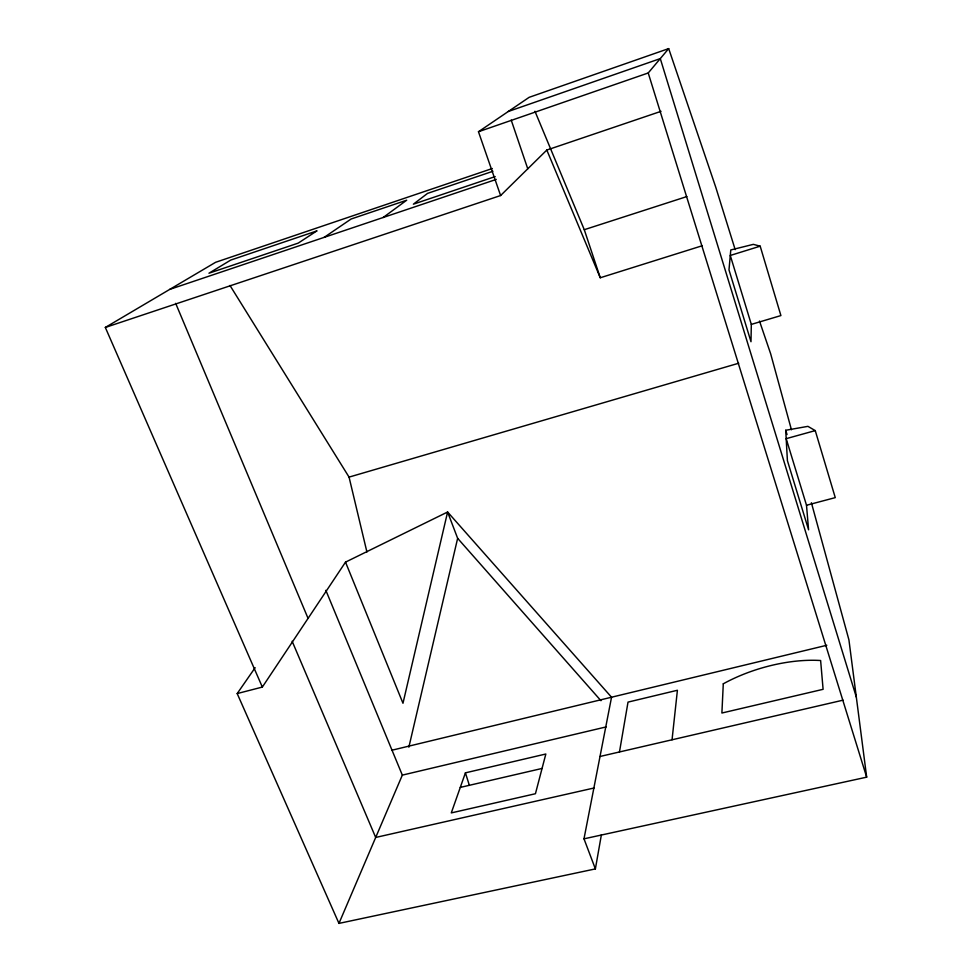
<?xml version="1.0" encoding="UTF-8"?>
<svg xmlns="http://www.w3.org/2000/svg" width="972" height="972" viewBox="0 0 972 972"><rect width="100%" height="100%" fill="white"/><g stroke="black" fill="none" stroke-linecap="round" stroke-linejoin="round"><path stroke-width="1.46" d="M751.32 324.393L750.992 341.731L728.988 269.888L730.786 249.95L753.336 244.361L760.189 246.171L780.905 315.572L751.32 324.393L730.288 255.466L760.189 246.171M672.041 739.789L677.411 690.266L628.021 702.112L619.468 751.964M255.138 667.691L237.192 693.571L338.961 923.4L595.374 868.907L601.389 834.778M595.374 868.907L583.99 838.824L611.546 697.228L447.606 512.013L345.51 562.132L262.343 687.07L237.192 693.571M408.86 747.176L457.642 538.318L447.606 512.013L402.979 703.266L345.51 562.132M465.418 772.849L451.287 812.908L535.438 793.735L545.839 754.005L465.418 772.849L469.379 785.4M338.961 923.4L402.335 775.121L325.851 590.332M262.343 687.07L105.328 327.455L500.604 195.542L478.467 131.742L648.227 72.973L668.687 48.6L715.757 187.232L735.184 249.634M500.604 195.542L546.811 150.053L661.033 111.33M383.15 217.509L406.709 200.196L351.123 219.004L324.126 237.387M478.467 131.742L529.157 97.322L668.687 48.6M105.328 327.455L215.59 262.306L492.318 168.52M508.283 111.488L660.292 58.599L856.332 697.094M492.925 171.266L427.546 193.392L413.379 204.181L495.185 176.576M169.796 289.364L496.267 179.407M534.952 111.258L584.281 229.696L686.864 196.563M546.811 150.053L600.259 277.761L702.124 245.782M229.975 285.464L349.057 477.106L738.696 363.236M815.253 430.608L786.19 438.664L806.505 505.258L808.583 529.813L787.405 460.631L785.716 430.268L807.914 426.356L815.253 430.608L835.264 497.628L806.505 505.258M392.02 750.202L826.82 645.262M402.335 775.121L606.224 726.898M460.278 787.405L542.06 768.451M600.016 756.471L843.052 700.168M594.038 788L375.69 837.451L292.147 641.253M583.99 838.824L866.672 777.163L848.933 639.928L811.401 502.743M457.642 538.318L600.951 700.703M175.677 303.361L308.063 618.374M759.497 321.039L770.687 353.881L791.439 429.77M511.211 120.091L527.76 168.8M584.281 229.696L600.259 277.761M648.227 72.973L866.672 777.163M785.716 430.268L787.028 434.545M349.057 477.106L366.918 551.999M723.289 683.802L721.892 713.023L823.102 689.318L820.623 660.523A95.839 44.615 -16.5 0 0 723.289 683.802M316.799 230.947L298.258 243.097L208.956 273.217L230.753 260.071L316.799 230.947"/></g></svg>
